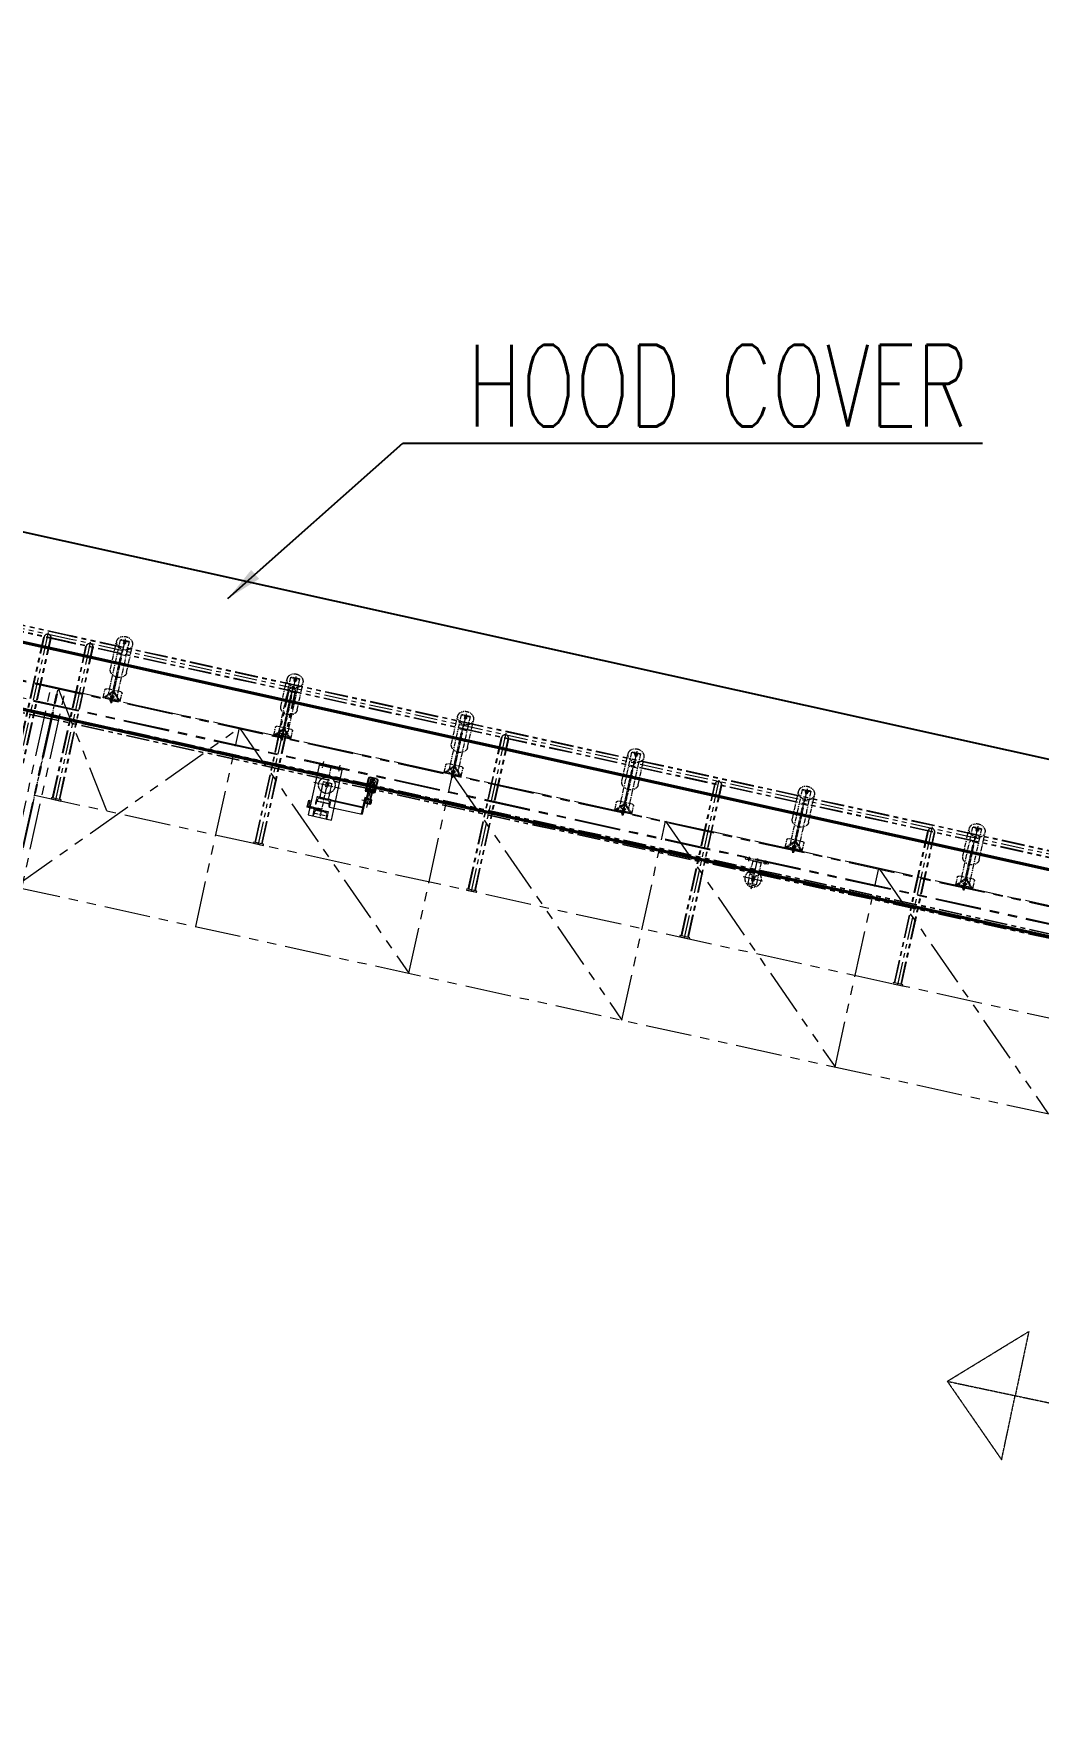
# Model space of a CAD drawing. Header units: millimetres. Extents: x -243837 to -5443, y 40 to 285140.
# Drawn here: x -151449 to -144540, y 110177 to 121697 of the extents above; entities that cross this region are included whole.
import ezdxf

# ---------------------------------------------------------------- set-up
doc = ezdxf.new("R2010")
doc.units = ezdxf.units.MM
for name, pattern in [('0', [0]), ('CENTER', [50.8, 31.75, -6.35, 6.35, -6.35]), ('CENTER2', [1.125, 0.75, -0.125, 0.125, -0.125]), ('HIDDEN', [0.375, 0.25, -0.125]), ('PHANTOM', [63.5, 31.75, -6.35, 6.35, -6.35, 6.35, -6.35])]:
    doc.linetypes.add(name, pattern=pattern)
doc.layers.add('0-45-GRID MARKS', color=6, linetype='Continuous')
doc.layers.add('DWG', color=7, linetype='Continuous')
for name, color, linetype, lineweight in [('CEN', 1, 'CENTER', 9), ('HID', 2, 'HIDDEN', 5), ('OBJECT R', 3, 'Continuous', 25), ('PHANTAM', 21, 'PHANTOM', 0), ('phantom', 4, 'PHANTOM', 5), ('R-CENTER', 1, 'CENTER2', 5), ('R-OBJECT', 2, 'Continuous', 20)]:
    doc.layers.add(name, color=color, linetype=linetype, lineweight=lineweight)
doc.styles.add('KA', font='romans.shx', dxfattribs={"width": 0.7})
doc.dimstyles.new('KAT', dxfattribs={"dimscale": 125, "dimtxt": 2.5, "dimasz": 2, "dimexe": 1, "dimexo": 0.06, "dimgap": 0.5, "dimtad": 1, "dimdec": 0, "dimzin": 0, "dimdsep": 46, "dimtxsty": 'KA', "dimcen": 1.5, "dimclrd": 1, "dimclre": 1, "dimclrt": 4, "dimadec": 0, "dimazin": 0, "dimtfac": 1, "dimtdec": 0, "dimtmove": 0, "dimatfit": 2, "dimfxl": 1.5, "dimtolj": 1, "dimtzin": 0, "dimarcsym": 0})
doc.dimstyles.new('rakesh', dxfattribs={"dimscale": 160, "dimtxt": 2.5, "dimasz": 1, "dimexe": 0.8, "dimexo": 0.8, "dimgap": 1, "dimtad": 1, "dimdec": 0, "dimzin": 0, "dimdsep": 46, "dimtxsty": 'KA', "dimblk": 'OBLIQUE', "dimcen": 1.5, "dimclrd": 1, "dimclre": 1, "dimclrt": 2, "dimadec": 0, "dimazin": 0, "dimtfac": 1, "dimtdec": 0, "dimtmove": 0, "dimatfit": 2, "dimfxl": 0, "dimtolj": 1, "dimtzin": 0, "dimlwd": -1, "dimlwe": -1, "dimarcsym": 1})
doc.dimstyles.new('rakesh$0', dxfattribs={"dimscale": 160, "dimtxt": 2.5, "dimasz": 1, "dimexe": 0.8, "dimexo": 0.8, "dimgap": 1, "dimtad": 1, "dimdec": 0, "dimzin": 0, "dimdsep": 46, "dimtxsty": 'KA', "dimblk": 'OBLIQUE', "dimcen": 1.5, "dimclrd": 1, "dimclre": 1, "dimclrt": 2, "dimadec": 0, "dimazin": 0, "dimtfac": 1, "dimtdec": 0, "dimtmove": 0, "dimatfit": 2, "dimfxl": 1, "dimtolj": 1, "dimtzin": 0, "dimlwd": -1, "dimlwe": -1, "dimarcsym": 1})

# ---------------------------------------------------------------- blocks, each defined once
blk = doc.blocks.new('_Oblique')
at = {"color": 0, "linetype": 'ByBlock', "lineweight": -2}
blk.add_line((-0.5, -0.5), (0.5, 0.5), dxfattribs=at)
blk = doc.blocks.new('*D224')
at = {"layer": 'DEFPOINTS', "color": 0, "ltscale": 10, "transparency": 16777216}
for p in [(-106760, 129715), (-190511, 125815, -169), (-106760, 110177)]:
    blk.add_point(p, dxfattribs=at)
at = {"layer": 'R-OBJECT', "color": 1, "ltscale": 10, "transparency": 16777216}
for p, q in [((-190511, 125943), (-190511, 129907)), ((-106760, 110305), (-106760, 129907)), ((-190511, 129715), (-106760, 129715))]:
    blk.add_line(p, q, dxfattribs=at)
at = {"layer": 'R-OBJECT', "color": 1, "ltscale": 10, "transparency": 16777216, "xscale": 160, "yscale": 160, "zscale": 160, "rotation": 180}
blk.add_blockref('_Oblique', (-190511, 129715), dxfattribs=at)
at = {"layer": 'R-OBJECT', "color": 1, "ltscale": 10, "transparency": 16777216, "xscale": 160, "yscale": 160, "zscale": 160}
blk.add_blockref('_Oblique', (-106760, 129715), dxfattribs=at)
at = {"layer": 'R-OBJECT', "color": 2, "ltscale": 10, "transparency": 16777216, "insert": (-148635, 130180), "char_height": 400, "attachment_point": 5, "style": 'KA'}
blk.add_mtext('\\A1;83750 (HORIZONTAL PULLEY CRS.)', dxfattribs=at)
blk = doc.blocks.new('*D228')
at = {"layer": 'DEFPOINTS', "color": 0, "ltscale": 10, "transparency": 16777216}
for p in [(-191010, 127989), (-191010, 115545, -13), (-108010, 113404)]:
    blk.add_point(p, dxfattribs=at)
at = {"layer": 'R-OBJECT', "color": 1, "ltscale": 10, "transparency": 16777216}
for p, q in [((-191010, 115673), (-191010, 128181)), ((-108010, 113532), (-108010, 128181)), ((-108010, 127989), (-191010, 127989))]:
    blk.add_line(p, q, dxfattribs=at)
at = {"layer": 'R-OBJECT', "color": 1, "ltscale": 10, "transparency": 16777216, "xscale": 160, "yscale": 160, "zscale": 160, "rotation": 180}
blk.add_blockref('_Oblique', (-191010, 127989), dxfattribs=at)
at = {"layer": 'R-OBJECT', "color": 1, "ltscale": 10, "transparency": 16777216, "xscale": 160, "yscale": 160, "zscale": 160}
blk.add_blockref('_Oblique', (-108010, 127989), dxfattribs=at)
at = {"layer": 'R-OBJECT', "color": 2, "ltscale": 10, "transparency": 16777216, "insert": (-149510, 128349), "char_height": 400, "attachment_point": 5, "style": 'KA'}
blk.add_mtext('\\A1;83000', dxfattribs=at)
blk = doc.blocks.new('A$C53201525')
at = {"layer": 'PHANTAM', "ltscale": 5}
for p, q in [((-23, 13), (208, 1056)), ((-19, 12), (215, 1067)), ((0, 0), (243, 1097)), ((23, 3), (256, 1058)), ((26, 2), (257, 1045)), ((17806, -2845, 0), (86, 1083, 0)), ((17807, -2842, 0), (87, 1086, 0)), ((17811, -2822, 0), (92, 1106, 0)), ((17816, -2802, 0), (96, 1126, 0)), ((17817, -2799, 0), (97, 1130, 0)), ((1369, -295, 0), (1600, 747, 0)), ((1372, -296, 0), (1606, 758, 0)), ((1391, -308, 0), (1634, 789, 0)), ((1414, -305, 0), (1648, 749, 0)), ((1417, -306, 0), (1649, 737, 0)), ((17695, -3346, 0), (-25, 583, 0)), ((17696, -3343, 0), (-24, 585, 0)), ((17689, -3375, 0), (-31, 554, 0)), ((17689, -3372, 0), (-30, 556, 0)), ((17692, -3359, 0), (-27, 569, 0)), ((2856, -633, 0), (3099, 464, 0)), ((2833, -620, 0), (3064, 423, 0)), ((2837, -621, 0), (3070, 434, 0)), ((2878, -630, 0), (3112, 424, 0)), ((2882, -631, 0), (3113, 412, 0)), ((4320, -958, 0), (4563, 140, 0)), ((4297, -945, 0), (4529, 98, 0)), ((4301, -945, 0), (4535, 109, 0)), ((4343, -955, 0), (4576, 100, 0)), ((4346, -955, 0), (4577, 87, 0)), ((5762, -1269, 0), (5993, -227, 0)), ((5765, -1270, 0), (5999, -216, 0)), ((5785, -1282, 0), (6028, -185, 0)), ((5807, -1279, 0), (6041, -225, 0)), ((5811, -1280, 0), (6042, -237, 0)), ((17404, -3850, 0), (17635, -2808, 0)), ((17408, -3851, 0), (17641, -2797, 0)), ((17427, -3863, 0), (17670, -2766, 0)), ((17450, -3860, 0), (17683, -2806, 0)), ((17453, -3861, 0), (17684, -2818, 0))]:
    blk.add_line(p, q, dxfattribs=at)
at = {"layer": 'PHANTAM', "ltscale": 5, "elevation": 0}
for points in [[(36, 0), (-32, 15), (-34, 8), (34, -8)], [(1427, -308), (1359, -293), (1357, -301), (1425, -316)], [(2892, -633), (2823, -618), (2821, -626), (2890, -641)], [(4356, -958), (4288, -942), (4286, -950), (4354, -965)], [(5820, -1282), (5752, -1267), (5750, -1275), (5819, -1290)]]:
    blk.add_lwpolyline(points, close=True, dxfattribs=at)
at = {"layer": 'PHANTAM', "ltscale": 5}
for centre in [(233, 1049), (1624, 741, 0), (3088, 416, 0), (4553, 92, 0), (6017, -233, 0), (17660, -2814, 0)]:
    blk.add_arc(centre, 25, 349.8383, 165.1617, dxfattribs=at)
blk = doc.blocks.new('A$C6E1B1562')
at = {"layer": 'CEN'}
blk.add_line((-8776, -375, 0), (-8776, 1400, 0), dxfattribs=at)
at = {"layer": 'PHANTAM', "ltscale": 10}
for p, q in [((-8826, 1400, 0), (8974, 1400, 0)), ((-8826, -359, 0), (-8826, 1400, 0)), ((-8779, -359, 0), (-8779, 1400, 0)), ((-8776, 0, 0), (-7501, 1400)), ((-8269, 645, 0), (-8776, 1400, 0)), ((-8773, -359, 0), (-8773, 1400, 0)), ((-8726, -359, 0), (-8726, 1400, 0)), ((-7501, 0), (-7501, 1400)), ((-7501, 1400), (-6001, 0)), ((-6001, 0), (-6001, 1400)), ((-6001, 1400), (-4501, 0)), ((-4501, 0), (-4501, 1400)), ((-4501, 1400), (-3001, 0)), ((-3001, 0), (-3001, 1400)), ((-3001, 1400), (-1501, 0)), ((-8776, 645, 0), (8924, 645, 0)), ((-8776, 0, 0), (8924, 0, 0))]:
    blk.add_line(p, q, dxfattribs=at)
blk = doc.blocks.new('A$C516630c2')
at = {"layer": 'CEN', "linetype": 'CENTER', "ltscale": 5}
for p, q in [((-597, -18), (-597, 77)), ((-594, -375), (-594, -4))]:
    blk.add_line(p, q, dxfattribs=at)
at = {"layer": 'phantom'}
for p, q in [((-654, -147), (-654, 47)), ((-624, 65), (-624, -286)), ((-604, 45), (-604, 65)), ((-590, 65), (-590, 45)), ((-564, -286), (-564, 65)), ((-540, -147), (-540, 47)), ((-624, -36), (-564, -36)), ((-654, -351), (-654, -296)), ((-644, -286), (-544, -286)), ((-534, -351), (-534, -296)), ((-654, -351), (-534, -351)), ((-600, -365), (-600, -351)), ((-588, -365), (-588, -351))]:
    blk.add_line(p, q, dxfattribs=at)
at = {"layer": 'phantom', "color": 0}
blk.add_line((-624, 65), (-564, 65), dxfattribs=at)
at = {"layer": 'phantom', "ltscale": 0.2}
for p, q in [((-624, 61), (-604, 61)), ((-590, 61), (-564, 61))]:
    blk.add_line(p, q, dxfattribs=at)
at = {"layer": 'phantom', "color": 1, "linetype": 'CENTER2'}
for p, q in [((-610, 53), (-583, 53)), ((-610, -331), (-578, -331))]:
    blk.add_line(p, q, dxfattribs=at)
at = {"layer": 'phantom', "ltscale": 0.5}
for p, q in [((-598, -294), (-598, -58)), ((-598, -58), (-590, -58)), ((-590, -294), (-590, -58)), ((-654, -345), (-534, -345)), ((-594, -290), (-647, -343)), ((-541, -343), (-594, -290))]:
    blk.add_line(p, q, dxfattribs=at)
at = {"layer": 'phantom', "color": 1, "linetype": 'CENTER'}
blk.add_line((-606, -331), (-581, -331), dxfattribs=at)
at = {"layer": 'phantom', "linetype": 'HIDDEN'}
for p, q in [((-600, -351), (-600, -331)), ((-588, -351), (-588, -331))]:
    blk.add_line(p, q, dxfattribs=at)
at = {"layer": 'phantom', "ltscale": 0.5}
blk.add_lwpolyline([(-542, -344), (-541, -343), (-542, -344, -0.414214), (-549, -344), (-588, -305, 0.414214), (-600, -305), (-639, -344, -0.414214), (-646, -344), (-647, -343)], format="xyb", dxfattribs=at)
blk.add_lwpolyline([(-624, -286), (-624, -320), (-594, -290), (-564, -320), (-564, -286)], dxfattribs=at)
blk.add_lwpolyline([(-603, -336), (-594, -341), (-585, -336), (-585, -326), (-594, -321), (-603, -326)], close=True, dxfattribs=at)
for radius in [8.66, 7]:
    blk.add_circle((-594, -331), radius, dxfattribs=at)
at = {"layer": 'phantom'}
for centre in [(-594, -331), (-594, -365)]:
    blk.add_circle(centre, 6, dxfattribs=at)
for centre, radius, start, end in [((-597, 50), 8.66, 213.1588, 326.8412), ((-644, -296), 10, 90, 180), ((-594, -331), 5, 160.027, 105.0417), ((-544, -296), 10, 0, 90)]:
    blk.add_arc(centre, radius, start, end, dxfattribs=at)
blk.add_ellipse((-597, 47), major_axis=(-57.2, 0), ratio=0.770678, dxfattribs=at)
blk.add_ellipse((-597, -147), major_axis=(-57.2, 0), ratio=0.805134, start_param=0, end_param=3.141593, dxfattribs=at)
blk = doc.blocks.new('A$Cd3488dc2')
at = {"layer": 'phantom'}
h = blk.add_hatch(dxfattribs=at)
h.set_pattern_fill('ANSI31', color=256, scale=12, style=0)
h.set_pattern_definition([(45, (-19335.906, -507.9576), (-1.06066017, 1.06066017), [])])
h.paths.add_polyline_path([(141, -269), (111, -269), (111, -272), (141, -272)])
h.paths.add_polyline_path([(171, -269), (141, -269), (141, -272), (171, -272)])
at = {"layer": 'CEN', "linetype": 'CENTER', "ltscale": 5}
for p, q in [((141, -247, -933252), (141, -465, -933252)), ((72, -391, -933252), (207, -391, -933252))]:
    blk.add_line(p, q, dxfattribs=at)
at = {"layer": 'phantom'}
for p, q in [((74, -259, -933252), (74, -269, -933252)), ((83, -249, -933252), (83, -279, -933252)), ((92, -259, -933252), (92, -269, -933252)), ((111, -269, -933252), (111, -436, -933252)), ((171, -269, -933252), (171, -436, -933252)), ((189, -259, -933252), (189, -269, -933252)), ((198, -249, -933252), (198, -279, -933252)), ((207, -259, -933252), (207, -269, -933252)), ((128, -366, -933252), (111, -366, -933252)), ((171, -428, -933252), (111, -428, -933252)), ((171, -436, -933252), (111, -436, -933252)), ((128, -366, -933252), (128, -376, -933252)), ((131, -376, -933252), (128, -376, -933252)), ((131, -376, -933252), (131, -402, -933252)), ((133, -384, -933252), (133, -398, -933252)), ((139, -406, -933252), (139, -428, -933252)), ((142, -406, -933252), (139, -406, -933252)), ((142, -406, -933252), (142, -428, -933252)), ((149, -384, -933252), (149, -398, -933252)), ((150, -376, -933252), (150, -402, -933252)), ((154, -376, -933252), (150, -376, -933252)), ((154, -366, -933252), (154, -376, -933252)), ((171, -366, -933252), (154, -366, -933252))]:
    blk.add_line(p, q, dxfattribs=at)
at = {"layer": 'phantom', "elevation": -933252}
blk.add_lwpolyline([(58, -259), (58, -269), (223, -269), (223, -259)], close=True, dxfattribs=at)
at = {"layer": 'phantom'}
for centre, radius, start, end in [((141, -391, -933252), 57.1, 121.619, 58.2913), ((141, -394, -933252), 12.5, 222.2686, 317.7314), ((141, -384, -933252), 8, 0, 180), ((141, -398, -933252), 8, 180, 0)]:
    blk.add_arc(centre, radius, start, end, dxfattribs=at)
for points in [[(108, -269, -933252), (111, -272, -933252), (111, -269, -933252)], [(174, -269, -933252), (171, -272, -933252), (171, -269, -933252)]]:
    blk.add_solid(points, dxfattribs=at)
blk = doc.blocks.new('guide roller')
at = {"layer": 'CEN'}
blk.add_line((0, -2), (0, 179), dxfattribs=at)
at = {"layer": 'DWG'}
for p, q in [((-32, 169), (-32, 79)), ((-22, 179), (21, 179)), ((31, 169), (31, 79)), ((-32, 79), (31, 79)), ((-13, 79), (-13, 30)), ((13, 79), (13, 30))]:
    blk.add_line(p, q, dxfattribs=at)
blk.add_lwpolyline([(-18, 0), (18, 0, 0.414214), (20, 2), (20, 28, 0.414214), (18, 30), (-18, 30, 0.414214), (-20, 28), (-20, 2, 0.414214)], format="xyb", close=True, dxfattribs=at)
for centre, start, end in [((-22, 169), 90, 180), ((21, 169), 0, 90)]:
    blk.add_arc(centre, 10, start, end, dxfattribs=at)
at = {"layer": 'HID'}
for p, q in [((-24, 139), (-24, 125)), ((-24, 139), (23, 139)), ((-24, 125), (-10, 139)), ((-24, 139), (-10, 125)), ((-24, 125), (-24, 91)), ((-24, 125), (24, 125)), ((-18, 164), (0, 174)), ((-18, 164), (-18, 139)), ((-18, 164), (17, 164)), ((-13, 125), (-13, 79)), ((-13, 125), (13, 125)), ((-10, 153), (-8, 155)), ((-10, 153), (-10, 125)), ((-10, 153), (10, 153)), ((-8, 155), (8, 155)), ((17, 164), (0, 174)), ((8, 155), (10, 153)), ((10, 153), (10, 125)), ((23, 125), (10, 139)), ((23, 139), (10, 125)), ((13, 125), (13, 79)), ((17, 164), (17, 139)), ((23, 139), (23, 125)), ((24, 125), (24, 91)), ((-25, 91), (-25, 79)), ((-25, 91), (24, 91)), ((-13, 30), (-13, 2)), ((-13, 2), (13, 2)), ((-13, 2), (-11, 0)), ((-11, 0), (11, 0)), ((11, 0), (13, 2)), ((13, 30), (13, 2)), ((24, 91), (24, 79))]:
    blk.add_line(p, q, dxfattribs=at)
blk.add_lwpolyline([(-25, 79), (24, 79), (24, 89), (-25, 89)], close=True, dxfattribs=at)
blk.add_circle((0, 147), 3, dxfattribs=at)
blk = doc.blocks.new('A$Cd46c37b4')
at = {"lineweight": 9}
h = blk.add_hatch(color=1, dxfattribs=at)
h.dxf.hatch_style = 1
h.paths.add_polyline_path([(-92, -297), (-92, -302), (-87, -302)])
for p, q in [((-82, -8), (82, -8)), ((50, -225), (272, -225)), ((50, -230), (272, -230)), ((280, -159), (272, -159)), ((272, -159), (272, -275)), ((280, -159), (280, -275)), ((-100, -310), (-100, -260)), ((-100, -260), (-92, -260)), ((-82, -302), (-100, -302)), ((-82, -310), (-100, -310)), ((-92, -260), (-92, -302)), ((-87, -302), (-92, -297)), ((50, -275), (280, -275))]:
    blk.add_line(p, q, dxfattribs=at)
blk.add_lwpolyline([(-82, -360), (82, -360), (82, 0), (-82, 0)], close=True, dxfattribs=at)
at = {"layer": 'CEN', "lineweight": 9}
for p, q in [((-58, 22), (-58, -26)), ((0, 0), (0, -360)), ((58, 22), (58, -25)), ((-91, -132), (95, -132)), ((257, -180), (328, -180)), ((300, -195), (300, -224)), ((-50, -338), (50, -338))]:
    blk.add_line(p, q, dxfattribs=at)
at = {"layer": 'HID', "lineweight": 9}
for p, q in [((-66, 0), (-66, -8)), ((-48, 0), (-48, -8)), ((48, 0), (48, -8)), ((66, 0), (66, -8)), ((-30, -113), (-9, -113)), ((-30, -113), (-30, -225)), ((-9, -113), (-9, -140)), ((9, -113), (13, -113)), ((9, -113), (9, -140)), ((13, -113), (30, -113)), ((30, -113), (30, -225)), ((0, -302), (-82, -302)), ((-50, -310), (-82, -310)), ((0, -302), (0, -310))]:
    blk.add_line(p, q, dxfattribs=at)
at = {"layer": 'HID', "color": 1, "linetype": 'CENTER2', "lineweight": 9}
blk.add_line((-50, -253), (50, -253), dxfattribs=at)
at = {"layer": 'HID', "lineweight": 9}
for points in [[(45, -272, 0.373885), (49, -275), (50, -275), (50, -225), (-50, -225), (-50, -275), (-49, -275, 0.373885), (-45, -272), (-40, -238, -0.373885), (-31, -230), (31, -230, -0.373885), (40, -238)], [(45, -357, 0.373885), (49, -360), (50, -360), (50, -310), (-50, -310), (-50, -360), (-49, -360, 0.373885), (-45, -357), (-40, -323, -0.373885), (-31, -315), (31, -315, -0.373885), (40, -323)]]:
    blk.add_lwpolyline(points, format="xyb", close=True, dxfattribs=at)
blk.add_circle((0, -132), 57.1, dxfattribs=at)
blk.add_arc((0, -132), 12.5, 222.2686, 317.7314, dxfattribs=at)
at = {"layer": 'DWG', "lineweight": 9, "xscale": -1}
blk.add_blockref('guide roller', (300, -195), dxfattribs=at)

msp = doc.modelspace()

# ---------------------------------------------------------------- linework, layer by layer
at = {"color": 7, "linetype": '0'}
msp.add_line((-187832.21, 126316.31), (-136845.33, 115016.53), dxfattribs=at)
at = {"layer": '0-45-GRID MARKS'}
for p, q in [((-190437.61, 126143.79), (-137004.62, 114297.98)), ((-190437.61, 126143.79), (-137004.62, 114297.98)), ((-190439.78, 126134.02), (-137006.79, 114288.22)), ((-186519.69, 124804.04), (-137104.19, 113848.88)), ((-186517.54, 124813.8), (-137102.02, 113858.65))]:
    msp.add_line(p, q, dxfattribs=at)
at = {"layer": 'PHANTAM', "ltscale": 10}
for p, q in [((-188509.94, 125450.12), (-151421.67, 117227.85)), ((-188509.94, 125443.97), (-151422.97, 117221.99)), ((-188509.94, 125328.23), (-151447.43, 117111.67)), ((-151422.96, 117221.99, 0), (-133699.23, 113326.98, 0)), ((-151421.67, 117227.85, 0), (-133697.94, 113332.84, 0)), ((-151448.5, 117105.76, 0), (-133724.77, 113210.75, 0)), ((-151447.21, 117111.62, 0), (-133723.48, 113216.61, 0))]:
    msp.add_line(p, q, dxfattribs=at)
at = {"layer": 'R-CENTER'}
for p, q in [((-145166.74, 112427.65, 0), (-144606.5, 112770.25, 0)), ((-144606.5, 112770.25, 0), (-144699.84, 112328.91, 0)), ((-145166.74, 112427.65, 0), (-143856.71, 112150.59, 0)), ((-145166.74, 112427.65, 0), (-144793.19, 111887.57, 0)), ((-144793.19, 111887.57, 0), (-144699.84, 112328.91, 0))]:
    msp.add_line(p, q, dxfattribs=at)

# ---------------------------------------------------------------- block references
msp.add_blockref('A$C53201525', (-169011.97, 120354.19, 0))
for name, p, rotation in [('A$C53201525', (-151294.06, 116426.23, 0), 0.1073270075036499), ('A$C6E1B1562', (-143007.1, 113945.52, 0), 347.6073270075037), ('A$Cd46c37b4', (-149403.51, 116656.35, 0), 347.6055631029522)]:
    msp.add_blockref(name, p, dxfattribs=dict(rotation=rotation))
at = {"layer": 'OBJECT R', "xscale": -1}
for p, rotation in [((-151415.56, 117585.98, 0), 347.6060954156673), ((-150243.45, 117328.39, 0), 347.6067750741247), ((-149071.26, 117071, 0), 347.5866777308408), ((-147899.32, 116813.25), 347.6055744948109), ((-146727.29, 116555.68), 347.6055631029988), ((-145554.39, 116299.04), 347.4997745797256)]:
    msp.add_blockref('A$C516630c2', p, dxfattribs=dict(at, rotation=rotation))
at = {"layer": 'OBJECT R', "rotation": 347.6055631333692}
msp.add_blockref('A$Cd3488dc2', (-146555.28, 116295.58, 933251.78), dxfattribs=at)

# ---------------------------------------------------------------- texts
at = {"color": 2, "insert": (-145023.41, 119275.02), "char_height": 562.5, "attachment_point": 6, "line_spacing_factor": 1.20048, "style": 'KA'}
msp.add_mtext('\\A1;HOOD COVER', dxfattribs=at)

# ---------------------------------------------------------------- dimensions: what is measured, and where the dimension line sits
at = {"layer": 'R-OBJECT', "ltscale": 10}
dim = msp.add_linear_dim(base=(-106760.16, 129714.92), p1=(-190510.55, 125814.78, -169.38), p2=(-106760.16, 110177.28), text='<> (HORIZONTAL PULLEY CRS.)', dimstyle='rakesh', override={"dimexe": 1.2, "dimfxl": 0.18}, dxfattribs=at)
dim.commit()
dim.dimension.update_dxf_attribs({"geometry": '*D224', "text_midpoint": (-148635.36, 130179.68)})
dim = msp.add_linear_dim(base=(-191009.94, 127989.44), p1=(-108009.94, 113403.92), p2=(-191009.94, 115545.14, -13.06), dimstyle='rakesh$0', override={"dimexe": 1.2, "dimfxl": 0.18}, dxfattribs=at)
dim.commit()
dim.dimension.update_dxf_attribs({"geometry": '*D228', "text_midpoint": (-149509.94, 128349.44)})

# ---------------------------------------------------------------- leaders
msp.add_leader([(-150111.6, 117811.02), (-148908.51, 118879.41), (-144924.77, 118879.41)], dimstyle='KAT', override={"dimgap": 1, "dimtad": 0})

doc.saveas('drawing.dxf')
